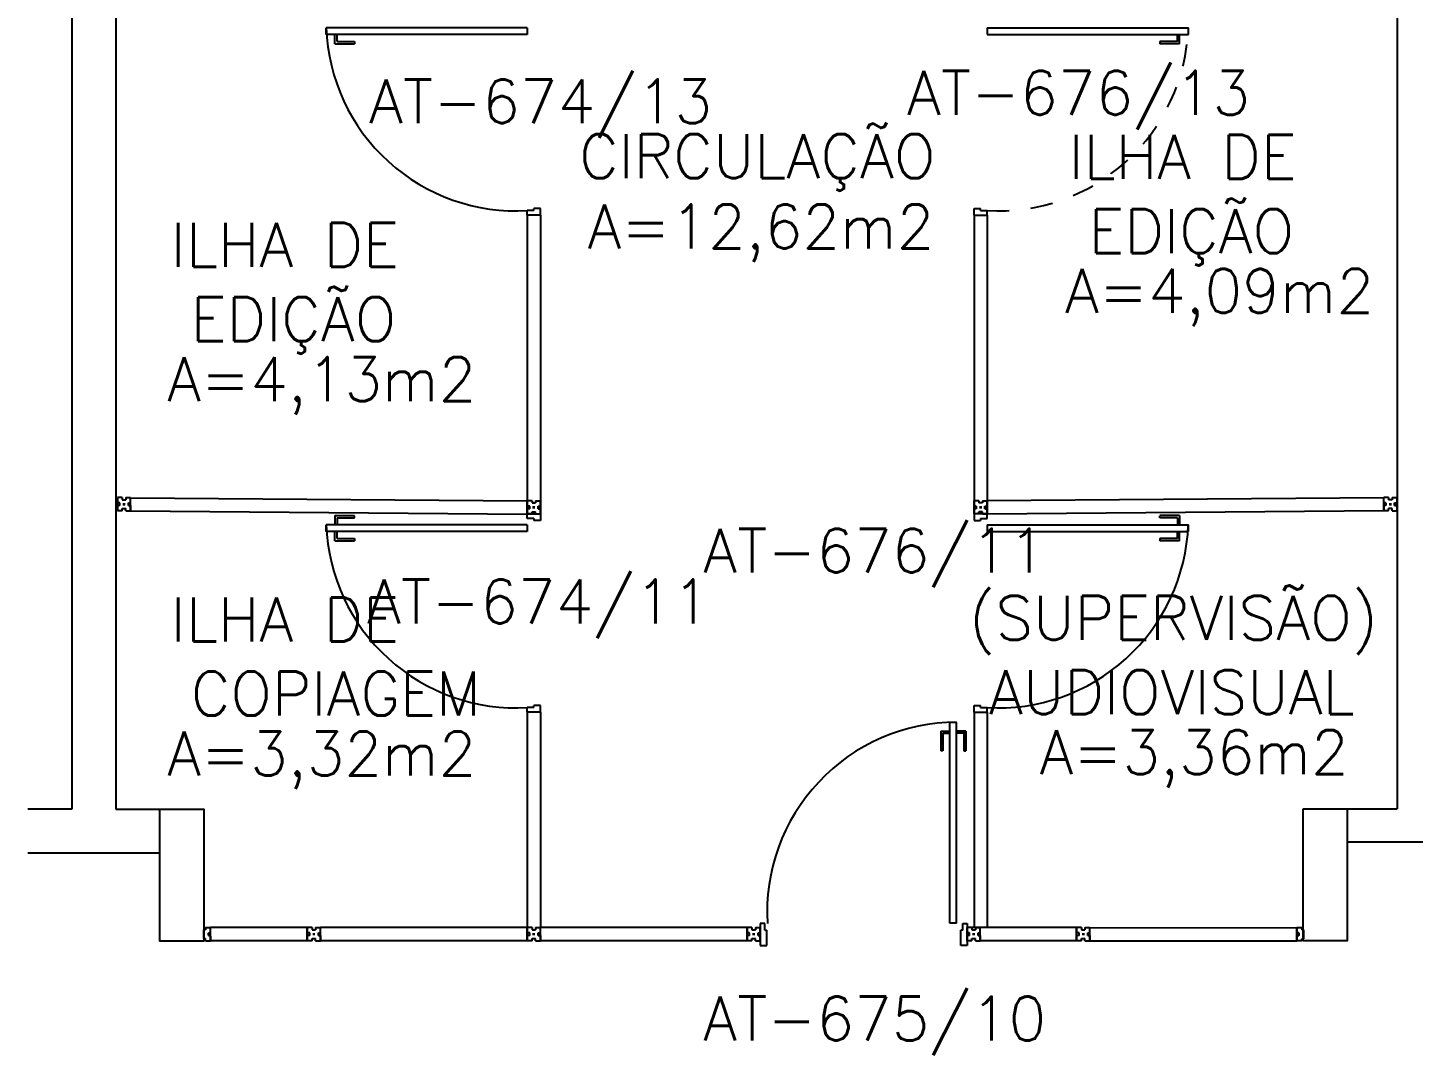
# Model space of a CAD drawing. Extents: x 34 to 586, y 527 to 658.
# Drawn here: x 240.78 to 247.08, y 550.13 to 554.8 of the extents above; entities that cross this region are included whole.
import ezdxf
from ezdxf.enums import TextEntityAlignment as Align

# ---------------------------------------------------------------- set-up
doc = ezdxf.new("R2010")
doc.units = 0
doc.header["$LTSCALE"] = 0.02
doc.header["$MEASUREMENT"] = 0
doc.linetypes.add('HIDDEN', pattern=[0.375, 0.25, -0.125])
for name, color, linetype in [('AR-DIV-EXI', 2, 'CONTINUOUS'), ('AR-EST-CNC', 3, 'CONTINUOUS'), ('AR-EST-CNC-CRT', 3, 'CONTINUOUS'), ('AR-POR-PRJ', 1, 'HIDDEN'), ('AR-REV', 2, 'CONTINUOUS'), ('BI-POR-EXI', 2, 'CONTINUOUS'), ('DIV', 2, 'CONTINUOUS'), ('TEXTO', 2, 'CONTINUOUS'), ('TEXTO-ENDEREÇO', 2, 'CONTINUOUS'), ('ÁREA', 2, 'CONTINUOUS')]:
    doc.layers.add(name, color=color, linetype=linetype)
doc.styles.add('UNB-100', font='simplex.shx', dxfattribs={"height": 0.2})
doc.styles.add('UNB-100-1', font='simplex.shx', dxfattribs={"height": 0.2})

# ---------------------------------------------------------------- blocks, each defined once
blk = doc.blocks.new('PDV2D-TTN')
at = {"layer": 'DIV'}
for p, q in [((0.0299, 0.05), (0.0599, 0.05)), ((0.0299, 0.035), (0.0299, 0.05)), ((0.0299, -0.035), (0.0299, 0.035)), ((0.0599, 0.05), (0.0599, -0.0199)), ((0.9412, 0.05), (0.9412, -0.0199)), ((0.9712, 0.05), (0.9412, 0.05)), ((0.9712, 0.035), (0.9712, 0.05)), ((0.9712, -0.035), (0.9712, 0.035)), ((0.0299, -0.05), (0.0299, -0.0347)), ((0.05, -0.05), (0.0299, -0.05)), ((0.05, -0.0199), (0.0599, -0.0199)), ((0.05, -0.0199), (0.05, -0.05)), ((0.0787, -0.0505), (0.1087, -0.0505)), ((0.0787, -0.0505), (0.0787, -0.9647)), ((0.1087, -0.0505), (0.1087, -0.9647)), ((0.9512, -0.0199), (0.9412, -0.0199)), ((0.9512, -0.0199), (0.9512, -0.05)), ((0.9512, -0.05), (0.9712, -0.05)), ((0.9712, -0.05), (0.9712, -0.0347)), ((0.1087, -0.9647), (0.0787, -0.9647))]:
    blk.add_line(p, q, dxfattribs=at)
at = {"layer": 'DIV', "color": 1}
for p, q in [((0.0362, -0.9247), (0.0362, -0.8347)), ((0.0462, -0.8347), (0.0364, -0.8347)), ((0.0462, -0.9147), (0.0462, -0.8347)), ((0.1409, -0.9147), (0.1409, -0.8347)), ((0.1409, -0.8347), (0.1507, -0.8347)), ((0.1509, -0.9247), (0.1509, -0.8347)), ((0.0362, -0.9147), (0.0787, -0.9147)), ((0.0362, -0.9247), (0.0787, -0.9247)), ((0.1409, -0.9147), (0.1087, -0.9147)), ((0.1509, -0.9247), (0.1087, -0.9247))]:
    blk.add_line(p, q, dxfattribs=at)
blk.add_arc((0.0755, -0.1001), 0.8651, 270.2128, 3.32117, dxfattribs=at)

msp = doc.modelspace()

# ---------------------------------------------------------------- linework, layer by layer
at = {"layer": 'AR-DIV-EXI'}
for p, q in [((243.047, 553.9525), (243.047, 552.5932)), ((243.107, 553.9525), (243.107, 552.5932)), ((245.0788, 553.9525), (245.0788, 552.5932)), ((245.1388, 553.9525), (245.1388, 552.5932)), ((241.2057, 552.6675), (241.1837, 552.6675)), ((241.1837, 552.6675), (241.1837, 552.6435)), ((241.1837, 552.6675), (241.1837, 552.6465)), ((241.1837, 552.6075), (241.1837, 552.6675)), ((241.2057, 552.6675), (241.1837, 552.6675)), ((241.1837, 552.6675), (241.1837, 552.6435)), ((241.1837, 552.6675), (241.1837, 552.6465)), ((241.1837, 552.6075), (241.1837, 552.6675)), ((241.1837, 552.6465), (241.1837, 552.6645)), ((241.1837, 552.6465), (241.1837, 552.6645)), ((241.1952, 552.6435), (241.1837, 552.6435)), ((241.1932, 552.6435), (241.1837, 552.6435)), ((241.1952, 552.6435), (241.1837, 552.6435)), ((241.1932, 552.6435), (241.1837, 552.6435)), ((241.1837, 552.6325), (241.1837, 552.6425)), ((241.1837, 552.6325), (241.1837, 552.6425)), ((241.1932, 552.6435), (241.1932, 552.6315)), ((241.1932, 552.6435), (241.1932, 552.6315)), ((241.1952, 552.6315), (241.1952, 552.6435)), ((241.1952, 552.6315), (241.1952, 552.6435)), ((241.2057, 552.6675), (241.2057, 552.6575)), ((241.2057, 552.6675), (241.2057, 552.6575)), ((241.2057, 552.6575), (241.2217, 552.6575)), ((241.2057, 552.6575), (241.2217, 552.6575)), ((241.2086, 552.6375), (241.2188, 552.6375)), ((241.2188, 552.6375), (241.2086, 552.6375)), ((241.2086, 552.6375), (241.2188, 552.6375)), ((241.2188, 552.6375), (241.2086, 552.6375)), ((241.2086, 552.6375), (241.2188, 552.6375)), ((241.2188, 552.6375), (241.2086, 552.6375)), ((241.2086, 552.6375), (241.2188, 552.6375)), ((241.2188, 552.6375), (241.2086, 552.6375)), ((241.2137, 552.6426), (241.2137, 552.6324)), ((241.2137, 552.6324), (241.2137, 552.6426)), ((241.2137, 552.6426), (241.2137, 552.6324)), ((241.2137, 552.6426), (241.2137, 552.6324)), ((241.2137, 552.6324), (241.2137, 552.6426)), ((241.2137, 552.6426), (241.2137, 552.6324)), ((241.2217, 552.6675), (241.2437, 552.6675)), ((241.2217, 552.6675), (241.2217, 552.6575)), ((241.2217, 552.6675), (241.2437, 552.6675)), ((241.2217, 552.6675), (241.2217, 552.6575)), ((241.2342, 552.6435), (241.2437, 552.6435)), ((241.2342, 552.6435), (241.2342, 552.6315)), ((241.2342, 552.6315), (241.2342, 552.6435)), ((241.2342, 552.6435), (241.2437, 552.6435)), ((241.2342, 552.6435), (241.2437, 552.6435)), ((241.2342, 552.6435), (241.2342, 552.6315)), ((241.2342, 552.6315), (241.2342, 552.6435)), ((241.2342, 552.6435), (241.2437, 552.6435)), ((241.2437, 552.6075), (241.2437, 552.6675)), ((241.2437, 552.6435), (241.2437, 552.6675)), ((241.2437, 552.6075), (241.2437, 552.6675)), ((241.2437, 552.6435), (241.2437, 552.6675)), ((241.2437, 552.667), (243.047, 552.6529)), ((241.2437, 552.667), (243.047, 552.6529)), ((241.2437, 552.6325), (241.2437, 552.6425)), ((241.2437, 552.6325), (241.2437, 552.6425)), ((243.069, 552.6532), (243.047, 552.6532)), ((243.047, 552.6532), (243.047, 552.6292)), ((243.047, 552.6532), (243.047, 552.6322)), ((243.047, 552.5932), (243.047, 552.6532)), ((243.069, 552.6532), (243.047, 552.6532)), ((243.047, 552.6532), (243.047, 552.6292)), ((243.047, 552.6532), (243.047, 552.6322)), ((243.047, 552.5932), (243.047, 552.6532)), ((243.047, 552.6322), (243.047, 552.6502)), ((243.047, 552.6322), (243.047, 552.6502)), ((243.069, 552.6532), (243.069, 552.6432)), ((243.069, 552.6532), (243.069, 552.6432)), ((243.069, 552.6432), (243.085, 552.6432)), ((243.069, 552.6432), (243.085, 552.6432)), ((243.085, 552.6532), (243.107, 552.6532)), ((243.085, 552.6532), (243.085, 552.6432)), ((243.085, 552.6532), (243.107, 552.6532)), ((243.085, 552.6532), (243.085, 552.6432)), ((243.107, 552.5932), (243.107, 552.6532)), ((243.107, 552.6292), (243.107, 552.6532)), ((243.107, 552.5932), (243.107, 552.6532)), ((243.107, 552.6292), (243.107, 552.6532)), ((245.0788, 552.5932), (245.0788, 552.6532)), ((245.1008, 552.6532), (245.0788, 552.6532)), ((245.0788, 552.6292), (245.0788, 552.6532)), ((245.1008, 552.6532), (245.1008, 552.6432)), ((245.1168, 552.6432), (245.1008, 552.6432)), ((245.1168, 552.6532), (245.1388, 552.6532)), ((245.1168, 552.6532), (245.1168, 552.6432)), ((246.9421, 552.667), (245.1388, 552.6529)), ((245.1388, 552.6532), (245.1388, 552.6292)), ((245.1388, 552.6532), (245.1388, 552.6322)), ((245.1388, 552.5932), (245.1388, 552.6532)), ((245.1388, 552.6322), (245.1388, 552.6502)), ((246.9421, 552.6075), (246.9421, 552.6675)), ((246.9641, 552.6675), (246.9421, 552.6675)), ((246.9421, 552.6435), (246.9421, 552.6675)), ((246.9516, 552.6435), (246.9421, 552.6435)), ((246.9516, 552.6435), (246.9421, 552.6435)), ((246.9421, 552.6325), (246.9421, 552.6425)), ((246.9516, 552.6435), (246.9516, 552.6315)), ((246.9516, 552.6315), (246.9516, 552.6435)), ((246.9641, 552.6675), (246.9641, 552.6575)), ((246.9801, 552.6575), (246.9641, 552.6575)), ((246.9772, 552.6375), (246.967, 552.6375)), ((246.967, 552.6375), (246.9772, 552.6375)), ((246.9772, 552.6375), (246.967, 552.6375)), ((246.967, 552.6375), (246.9772, 552.6375)), ((246.9721, 552.6426), (246.9721, 552.6324)), ((246.9721, 552.6324), (246.9721, 552.6426)), ((246.9721, 552.6426), (246.9721, 552.6324)), ((246.9801, 552.6675), (247.0021, 552.6675)), ((246.9801, 552.6675), (246.9801, 552.6575)), ((246.9906, 552.6315), (246.9906, 552.6435)), ((246.9906, 552.6435), (247.0021, 552.6435)), ((246.9926, 552.6435), (247.0021, 552.6435)), ((246.9926, 552.6435), (246.9926, 552.6315)), ((247.0021, 552.6675), (247.0021, 552.6435)), ((247.0021, 552.6675), (247.0021, 552.6465)), ((247.0021, 552.6075), (247.0021, 552.6675)), ((247.0021, 552.6465), (247.0021, 552.6645)), ((247.0021, 552.6325), (247.0021, 552.6425)), ((241.1837, 552.6075), (241.1837, 552.6315)), ((241.1952, 552.6315), (241.1837, 552.6315)), ((241.1932, 552.6315), (241.1837, 552.6315)), ((241.1837, 552.6075), (241.1837, 552.6315)), ((241.1952, 552.6315), (241.1837, 552.6315)), ((241.1932, 552.6315), (241.1837, 552.6315)), ((241.1837, 552.6285), (241.1837, 552.6105)), ((241.1837, 552.6285), (241.1837, 552.6105)), ((241.2057, 552.6075), (241.1837, 552.6075)), ((241.2057, 552.6075), (241.1837, 552.6075)), ((241.2057, 552.6175), (241.2217, 552.6175)), ((241.2057, 552.6075), (241.2057, 552.6175)), ((241.2057, 552.6175), (241.2217, 552.6175)), ((241.2057, 552.6075), (241.2057, 552.6175)), ((241.2217, 552.6075), (241.2217, 552.6175)), ((241.2217, 552.6075), (241.2217, 552.6175)), ((241.2217, 552.6075), (241.2437, 552.6075)), ((241.2217, 552.6075), (241.2437, 552.6075)), ((241.2342, 552.6315), (241.2437, 552.6315)), ((241.2342, 552.6315), (241.2437, 552.6315)), ((241.2342, 552.6315), (241.2437, 552.6315)), ((241.2342, 552.6315), (241.2437, 552.6315)), ((241.2437, 552.6315), (241.2437, 552.6075)), ((241.2437, 552.6315), (241.2437, 552.6075)), ((241.2437, 552.6075), (243.047, 552.5929)), ((241.2437, 552.6075), (243.047, 552.5929)), ((243.0585, 552.6292), (243.047, 552.6292)), ((243.0565, 552.6292), (243.047, 552.6292)), ((243.0585, 552.6292), (243.047, 552.6292)), ((243.0565, 552.6292), (243.047, 552.6292)), ((243.047, 552.6182), (243.047, 552.6282)), ((243.047, 552.6182), (243.047, 552.6282)), ((243.0565, 552.6292), (243.0565, 552.6172)), ((243.0565, 552.6292), (243.0565, 552.6172)), ((243.0585, 552.6172), (243.0585, 552.6292)), ((243.0585, 552.6172), (243.0585, 552.6292)), ((243.0719, 552.6232), (243.0821, 552.6232)), ((243.0821, 552.6232), (243.0719, 552.6232)), ((243.0719, 552.6232), (243.0821, 552.6232)), ((243.0821, 552.6232), (243.0719, 552.6232)), ((243.0719, 552.6232), (243.0821, 552.6232)), ((243.0821, 552.6232), (243.0719, 552.6232)), ((243.0719, 552.6232), (243.0821, 552.6232)), ((243.0821, 552.6232), (243.0719, 552.6232)), ((243.077, 552.6283), (243.077, 552.6181)), ((243.077, 552.6181), (243.077, 552.6283)), ((243.077, 552.6283), (243.077, 552.6181)), ((243.077, 552.6283), (243.077, 552.6181)), ((243.077, 552.6181), (243.077, 552.6283)), ((243.077, 552.6283), (243.077, 552.6181)), ((243.0975, 552.6292), (243.107, 552.6292)), ((243.0975, 552.6292), (243.0975, 552.6172)), ((243.0975, 552.6172), (243.0975, 552.6292)), ((243.0975, 552.6292), (243.107, 552.6292)), ((243.0975, 552.6292), (243.107, 552.6292)), ((243.0975, 552.6292), (243.0975, 552.6172)), ((243.0975, 552.6172), (243.0975, 552.6292)), ((243.0975, 552.6292), (243.107, 552.6292)), ((243.107, 552.6182), (243.107, 552.6282)), ((243.107, 552.6182), (243.107, 552.6282)), ((245.0883, 552.6292), (245.0788, 552.6292)), ((245.0883, 552.6292), (245.0788, 552.6292)), ((245.0788, 552.6182), (245.0788, 552.6282)), ((245.0883, 552.6172), (245.0788, 552.6172)), ((245.0883, 552.6172), (245.0788, 552.6172)), ((245.0788, 552.6172), (245.0788, 552.5932)), ((245.1008, 552.5932), (245.0788, 552.5932)), ((245.0938, 552.5932), (245.0788, 552.5932)), ((245.0883, 552.6292), (245.0883, 552.6172)), ((245.0883, 552.6172), (245.0883, 552.6292)), ((245.1238, 552.5932), (245.0938, 552.5932)), ((245.1168, 552.6032), (245.1008, 552.6032)), ((245.1008, 552.5932), (245.1008, 552.6032)), ((245.1139, 552.6232), (245.1037, 552.6232)), ((245.1037, 552.6232), (245.1139, 552.6232)), ((245.1139, 552.6232), (245.1037, 552.6232)), ((245.1037, 552.6232), (245.1139, 552.6232)), ((245.1088, 552.6283), (245.1088, 552.6181)), ((245.1088, 552.6181), (245.1088, 552.6283)), ((245.1088, 552.6283), (245.1088, 552.6181)), ((245.1168, 552.5932), (245.1168, 552.6032)), ((245.1168, 552.5932), (245.1388, 552.5932)), ((245.1388, 552.5932), (245.1235, 552.5932)), ((245.1273, 552.6172), (245.1273, 552.6292)), ((245.1273, 552.6292), (245.1388, 552.6292)), ((245.1273, 552.6172), (245.1388, 552.6172)), ((245.1293, 552.6292), (245.1388, 552.6292)), ((245.1293, 552.6292), (245.1293, 552.6172)), ((245.1293, 552.6172), (245.1388, 552.6172)), ((245.1388, 552.6182), (245.1388, 552.6282)), ((245.1388, 552.5932), (245.1388, 552.6172)), ((245.1388, 552.6142), (245.1388, 552.5962)), ((246.9421, 552.6075), (245.1388, 552.5929)), ((246.9516, 552.6315), (246.9421, 552.6315)), ((246.9516, 552.6315), (246.9421, 552.6315)), ((246.9421, 552.6315), (246.9421, 552.6075)), ((246.9641, 552.6075), (246.9421, 552.6075)), ((246.9801, 552.6175), (246.9641, 552.6175)), ((246.9641, 552.6075), (246.9641, 552.6175)), ((246.9801, 552.6075), (246.9801, 552.6175)), ((246.9801, 552.6075), (247.0021, 552.6075)), ((246.9906, 552.6315), (247.0021, 552.6315)), ((246.9926, 552.6315), (247.0021, 552.6315)), ((247.0021, 552.6075), (247.0021, 552.6315)), ((247.0021, 552.6285), (247.0021, 552.6105)), ((243.047, 551.6927), (243.047, 550.7127)), ((243.047, 551.6927), (243.047, 550.7127)), ((243.107, 551.6927), (243.107, 550.7127)), ((243.107, 551.6927), (243.107, 550.7127)), ((245.0788, 551.6927), (245.0788, 550.7127)), ((245.1388, 551.6927), (245.1388, 550.7127)), ((241.585, 550.7027), (241.577, 550.7027)), ((241.577, 550.6836), (241.577, 550.7027)), ((241.585, 550.7027), (241.577, 550.7027)), ((241.577, 550.6836), (241.577, 550.7027)), ((241.577, 550.6776), (241.577, 550.6878)), ((241.577, 550.6878), (241.577, 550.6776)), ((241.577, 550.6776), (241.577, 550.6878)), ((241.577, 550.6878), (241.577, 550.6776)), ((241.577, 550.6627), (241.577, 550.6836)), ((241.577, 550.6627), (241.577, 550.6836)), ((241.585, 550.7127), (241.607, 550.7127)), ((241.585, 550.7127), (241.585, 550.7027)), ((241.585, 550.7127), (241.607, 550.7127)), ((241.585, 550.7127), (241.585, 550.7027)), ((241.5975, 550.6887), (241.607, 550.6887)), ((241.5975, 550.6887), (241.5975, 550.6767)), ((241.5975, 550.6887), (241.607, 550.6887)), ((241.5975, 550.6887), (241.5975, 550.6767)), ((241.5975, 550.6887), (241.607, 550.6887)), ((241.5975, 550.6887), (241.5975, 550.6767)), ((241.5975, 550.6887), (241.607, 550.6887)), ((241.5975, 550.6887), (241.5975, 550.6767)), ((241.5975, 550.6787), (241.5975, 550.6867)), ((241.5975, 550.6787), (241.5975, 550.6867)), ((241.5995, 550.6887), (241.604, 550.6887)), ((241.5995, 550.6887), (241.604, 550.6887)), ((241.607, 550.6527), (241.607, 550.7127)), ((241.607, 550.6527), (241.607, 550.7127)), ((242.047, 550.7127), (241.607, 550.7127)), ((241.607, 550.6527), (241.607, 550.7127)), ((241.607, 550.6527), (241.607, 550.7127)), ((242.047, 550.7127), (241.607, 550.7127)), ((241.607, 550.6917), (241.607, 550.7097)), ((241.607, 550.6917), (241.607, 550.7097)), ((241.607, 550.6777), (241.607, 550.6877)), ((241.607, 550.6777), (241.607, 550.6877)), ((241.607, 550.6777), (241.607, 550.6877)), ((241.607, 550.6777), (241.607, 550.6877)), ((242.069, 550.7127), (242.047, 550.7127)), ((242.047, 550.7127), (242.047, 550.6887)), ((242.047, 550.6527), (242.047, 550.7127)), ((242.047, 550.7127), (242.047, 550.6917)), ((242.069, 550.7127), (242.047, 550.7127)), ((242.047, 550.7127), (242.047, 550.6887)), ((242.047, 550.6527), (242.047, 550.7127)), ((242.047, 550.7127), (242.047, 550.6917)), ((242.047, 550.6917), (242.047, 550.7097)), ((242.047, 550.6917), (242.047, 550.7097)), ((242.0585, 550.6887), (242.047, 550.6887)), ((242.0565, 550.6887), (242.047, 550.6887)), ((242.0585, 550.6887), (242.047, 550.6887)), ((242.0565, 550.6887), (242.047, 550.6887)), ((242.047, 550.6777), (242.047, 550.6877)), ((242.047, 550.6777), (242.047, 550.6877)), ((242.0565, 550.6887), (242.0565, 550.6767)), ((242.0565, 550.6887), (242.0565, 550.6767)), ((242.0585, 550.6767), (242.0585, 550.6887)), ((242.0585, 550.6767), (242.0585, 550.6887)), ((242.069, 550.7127), (242.069, 550.7027)), ((242.069, 550.7127), (242.069, 550.7027)), ((242.069, 550.7027), (242.085, 550.7027)), ((242.069, 550.7027), (242.085, 550.7027)), ((242.077, 550.6878), (242.077, 550.6776)), ((242.077, 550.6776), (242.077, 550.6878)), ((242.077, 550.6878), (242.077, 550.6776)), ((242.077, 550.6878), (242.077, 550.6776)), ((242.077, 550.6776), (242.077, 550.6878)), ((242.077, 550.6878), (242.077, 550.6776)), ((242.085, 550.7127), (242.107, 550.7127)), ((242.085, 550.7127), (242.085, 550.7027)), ((242.085, 550.7127), (242.107, 550.7127)), ((242.085, 550.7127), (242.085, 550.7027)), ((242.0975, 550.6887), (242.107, 550.6887)), ((242.0975, 550.6887), (242.0975, 550.6767)), ((242.0975, 550.6767), (242.0975, 550.6887)), ((242.0975, 550.6887), (242.107, 550.6887)), ((242.0975, 550.6887), (242.107, 550.6887)), ((242.0975, 550.6887), (242.0975, 550.6767)), ((242.0975, 550.6767), (242.0975, 550.6887)), ((242.0975, 550.6887), (242.107, 550.6887)), ((242.107, 550.6527), (242.107, 550.7127)), ((242.107, 550.6887), (242.107, 550.7127)), ((243.047, 550.7127), (242.107, 550.7127)), ((242.107, 550.6527), (242.107, 550.7127)), ((242.107, 550.6887), (242.107, 550.7127)), ((243.047, 550.7127), (242.107, 550.7127)), ((242.107, 550.6777), (242.107, 550.6877)), ((242.107, 550.6777), (242.107, 550.6877)), ((243.069, 550.7127), (243.047, 550.7127)), ((243.047, 550.7127), (243.047, 550.6887)), ((243.047, 550.7127), (243.047, 550.6917)), ((243.047, 550.6527), (243.047, 550.7127)), ((243.069, 550.7127), (243.047, 550.7127)), ((243.047, 550.7127), (243.047, 550.6887)), ((243.047, 550.7127), (243.047, 550.6917)), ((243.047, 550.6527), (243.047, 550.7127)), ((243.047, 550.6917), (243.047, 550.7097)), ((243.047, 550.6917), (243.047, 550.7097)), ((243.0585, 550.6887), (243.047, 550.6887)), ((243.0565, 550.6887), (243.047, 550.6887)), ((243.0585, 550.6887), (243.047, 550.6887)), ((243.0565, 550.6887), (243.047, 550.6887)), ((243.047, 550.6777), (243.047, 550.6877)), ((243.047, 550.6777), (243.047, 550.6877)), ((243.0565, 550.6887), (243.0565, 550.6767)), ((243.0565, 550.6887), (243.0565, 550.6767)), ((243.0585, 550.6767), (243.0585, 550.6887)), ((243.0585, 550.6767), (243.0585, 550.6887)), ((243.069, 550.7127), (243.069, 550.7027)), ((243.069, 550.7127), (243.069, 550.7027)), ((243.069, 550.7027), (243.085, 550.7027)), ((243.069, 550.7027), (243.085, 550.7027)), ((243.077, 550.6878), (243.077, 550.6776)), ((243.077, 550.6776), (243.077, 550.6878)), ((243.077, 550.6878), (243.077, 550.6776)), ((243.077, 550.6878), (243.077, 550.6776)), ((243.077, 550.6776), (243.077, 550.6878)), ((243.077, 550.6878), (243.077, 550.6776)), ((243.085, 550.7127), (243.107, 550.7127)), ((243.085, 550.7127), (243.085, 550.7027)), ((243.085, 550.7127), (243.107, 550.7127)), ((243.085, 550.7127), (243.085, 550.7027)), ((243.0975, 550.6887), (243.107, 550.6887)), ((243.0975, 550.6887), (243.0975, 550.6767)), ((243.0975, 550.6767), (243.0975, 550.6887)), ((243.0975, 550.6887), (243.107, 550.6887)), ((243.0975, 550.6887), (243.107, 550.6887)), ((243.0975, 550.6887), (243.0975, 550.6767)), ((243.0975, 550.6767), (243.0975, 550.6887)), ((243.0975, 550.6887), (243.107, 550.6887)), ((244.047, 550.7127), (243.107, 550.7127)), ((243.107, 550.6527), (243.107, 550.7127)), ((243.107, 550.6887), (243.107, 550.7127)), ((244.047, 550.7127), (243.107, 550.7127)), ((243.107, 550.6527), (243.107, 550.7127)), ((243.107, 550.6887), (243.107, 550.7127)), ((243.107, 550.6777), (243.107, 550.6877)), ((243.107, 550.6777), (243.107, 550.6877)), ((244.069, 550.7127), (244.047, 550.7127)), ((244.047, 550.7127), (244.047, 550.6887)), ((244.047, 550.7127), (244.047, 550.6917)), ((244.047, 550.6527), (244.047, 550.7127)), ((244.069, 550.7127), (244.047, 550.7127)), ((244.047, 550.7127), (244.047, 550.6887)), ((244.047, 550.7127), (244.047, 550.6917)), ((244.047, 550.6527), (244.047, 550.7127)), ((244.047, 550.6917), (244.047, 550.7097)), ((244.047, 550.6917), (244.047, 550.7097)), ((244.0585, 550.6887), (244.047, 550.6887)), ((244.0565, 550.6887), (244.047, 550.6887)), ((244.0585, 550.6887), (244.047, 550.6887)), ((244.0565, 550.6887), (244.047, 550.6887)), ((244.047, 550.6777), (244.047, 550.6877)), ((244.047, 550.6777), (244.047, 550.6877)), ((244.0565, 550.6887), (244.0565, 550.6767)), ((244.0565, 550.6887), (244.0565, 550.6767)), ((244.0585, 550.6767), (244.0585, 550.6887)), ((244.0585, 550.6767), (244.0585, 550.6887)), ((244.069, 550.7127), (244.069, 550.7027)), ((244.069, 550.7127), (244.069, 550.7027)), ((244.069, 550.7027), (244.085, 550.7027)), ((244.069, 550.7027), (244.085, 550.7027)), ((244.077, 550.6878), (244.077, 550.6776)), ((244.077, 550.6776), (244.077, 550.6878)), ((244.077, 550.6878), (244.077, 550.6776)), ((244.077, 550.6878), (244.077, 550.6776)), ((244.077, 550.6776), (244.077, 550.6878)), ((244.077, 550.6878), (244.077, 550.6776)), ((244.085, 550.7127), (244.107, 550.7127)), ((244.085, 550.7127), (244.085, 550.7027)), ((244.085, 550.7127), (244.107, 550.7127)), ((244.085, 550.7127), (244.085, 550.7027)), ((244.0975, 550.6887), (244.107, 550.6887)), ((244.0975, 550.6887), (244.0975, 550.6767)), ((244.0975, 550.6767), (244.0975, 550.6887)), ((244.0975, 550.6887), (244.107, 550.6887)), ((244.0975, 550.6887), (244.107, 550.6887)), ((244.0975, 550.6887), (244.0975, 550.6767)), ((244.0975, 550.6767), (244.0975, 550.6887)), ((244.0975, 550.6887), (244.107, 550.6887)), ((244.107, 550.6527), (244.107, 550.7127)), ((244.107, 550.6887), (244.107, 550.7127)), ((244.107, 550.6527), (244.107, 550.7127)), ((244.107, 550.6887), (244.107, 550.7127)), ((244.107, 550.6777), (244.107, 550.6877)), ((244.107, 550.6777), (244.107, 550.6877)), ((245.069, 550.7127), (245.047, 550.7127)), ((245.047, 550.7127), (245.047, 550.6887)), ((245.047, 550.7127), (245.047, 550.6917)), ((245.047, 550.6527), (245.047, 550.7127)), ((245.047, 550.6917), (245.047, 550.7097)), ((245.0585, 550.6887), (245.047, 550.6887)), ((245.0565, 550.6887), (245.047, 550.6887)), ((245.047, 550.6777), (245.047, 550.6877)), ((245.0565, 550.6887), (245.0565, 550.6767)), ((245.0585, 550.6767), (245.0585, 550.6887)), ((245.069, 550.7127), (245.069, 550.7027)), ((245.5453, 550.7127), (245.069, 550.7127)), ((245.069, 550.7027), (245.085, 550.7027)), ((245.077, 550.6878), (245.077, 550.6776)), ((245.077, 550.6776), (245.077, 550.6878)), ((245.077, 550.6878), (245.077, 550.6776)), ((245.085, 550.7127), (245.107, 550.7127)), ((245.085, 550.7127), (245.085, 550.7027)), ((245.0975, 550.6887), (245.107, 550.6887)), ((245.0975, 550.6887), (245.0975, 550.6767)), ((245.0975, 550.6767), (245.0975, 550.6887)), ((245.0975, 550.6887), (245.107, 550.6887)), ((245.107, 550.6527), (245.107, 550.7127)), ((245.107, 550.6887), (245.107, 550.7127)), ((245.107, 550.6777), (245.107, 550.6877)), ((245.5453, 550.7127), (245.5453, 550.6917)), ((245.5453, 550.6527), (245.5453, 550.7127)), ((245.5673, 550.7127), (245.5453, 550.7127)), ((245.5453, 550.7127), (245.5453, 550.6887)), ((245.5453, 550.6917), (245.5453, 550.7097)), ((245.5548, 550.6887), (245.5453, 550.6887)), ((245.5568, 550.6887), (245.5453, 550.6887)), ((245.5453, 550.6777), (245.5453, 550.6877)), ((245.5548, 550.6887), (245.5548, 550.6767)), ((245.5568, 550.6767), (245.5568, 550.6887)), ((245.5673, 550.7127), (245.5673, 550.7027)), ((245.5673, 550.7027), (245.5833, 550.7027)), ((245.5753, 550.6878), (245.5753, 550.6776)), ((245.5753, 550.6878), (245.5753, 550.6776)), ((245.5753, 550.6776), (245.5753, 550.6878)), ((245.5833, 550.7127), (245.6053, 550.7127)), ((245.5833, 550.7127), (245.5833, 550.7027)), ((245.5958, 550.6887), (245.6053, 550.6887)), ((245.5958, 550.6887), (245.5958, 550.6767)), ((245.5958, 550.6767), (245.5958, 550.6887)), ((245.5958, 550.6887), (245.6053, 550.6887)), ((245.6053, 550.7127), (246.5467, 550.7116)), ((245.6053, 550.6527), (245.6053, 550.7127)), ((245.6053, 550.6887), (245.6053, 550.7127)), ((245.6053, 550.6777), (245.6053, 550.6877)), ((246.5467, 550.6527), (246.5467, 550.7127)), ((246.5467, 550.7127), (246.5467, 550.6917)), ((246.5467, 550.7116), (246.5467, 550.6516)), ((246.5687, 550.7116), (246.5467, 550.7116)), ((246.5467, 550.6917), (246.5467, 550.7097)), ((246.5467, 550.6906), (246.5467, 550.7086)), ((246.5562, 550.6887), (246.5467, 550.6887)), ((246.5467, 550.6777), (246.5467, 550.6877)), ((246.5562, 550.6876), (246.5467, 550.6876)), ((246.5467, 550.6866), (246.5467, 550.6766)), ((246.5542, 550.6876), (246.5497, 550.6876)), ((246.5562, 550.6887), (246.5562, 550.6767)), ((246.5562, 550.6756), (246.5562, 550.6876)), ((246.5562, 550.6856), (246.5562, 550.6776)), ((246.5687, 550.7116), (246.5687, 550.7016)), ((246.5767, 550.7016), (246.5687, 550.7016)), ((246.5767, 550.7016), (246.5767, 550.6808)), ((246.5767, 550.6878), (246.5767, 550.6776)), ((246.5767, 550.6867), (246.5767, 550.6765)), ((241.5719, 550.6827), (241.5821, 550.6827)), ((241.5719, 550.6827), (241.5821, 550.6827)), ((241.5821, 550.6827), (241.5719, 550.6827)), ((241.5719, 550.6827), (241.5821, 550.6827)), ((241.5719, 550.6827), (241.5821, 550.6827)), ((241.5821, 550.6827), (241.5719, 550.6827)), ((241.577, 550.6627), (241.585, 550.6627)), ((241.577, 550.6627), (241.585, 550.6627)), ((241.585, 550.6527), (241.585, 550.6627)), ((241.585, 550.6527), (241.585, 550.6627)), ((241.585, 550.6527), (241.607, 550.6527)), ((241.585, 550.6527), (241.607, 550.6527)), ((241.5975, 550.6767), (241.607, 550.6767)), ((241.5975, 550.6767), (241.607, 550.6767)), ((241.5975, 550.6767), (241.607, 550.6767)), ((241.5975, 550.6767), (241.607, 550.6767)), ((241.5995, 550.6767), (241.604, 550.6767)), ((241.5995, 550.6767), (241.604, 550.6767)), ((241.607, 550.6737), (241.607, 550.6557)), ((241.607, 550.6737), (241.607, 550.6557)), ((242.047, 550.6527), (241.607, 550.6527)), ((242.047, 550.6527), (241.607, 550.6527)), ((242.047, 550.6527), (242.047, 550.6767)), ((242.0585, 550.6767), (242.047, 550.6767)), ((242.0565, 550.6767), (242.047, 550.6767)), ((242.047, 550.6527), (242.047, 550.6767)), ((242.0585, 550.6767), (242.047, 550.6767)), ((242.0565, 550.6767), (242.047, 550.6767)), ((242.047, 550.6737), (242.047, 550.6557)), ((242.047, 550.6737), (242.047, 550.6557)), ((242.069, 550.6527), (242.047, 550.6527)), ((242.069, 550.6527), (242.047, 550.6527)), ((242.069, 550.6627), (242.085, 550.6627)), ((242.069, 550.6527), (242.069, 550.6627)), ((242.069, 550.6627), (242.085, 550.6627)), ((242.069, 550.6527), (242.069, 550.6627)), ((242.0719, 550.6827), (242.0821, 550.6827)), ((242.0821, 550.6827), (242.0719, 550.6827)), ((242.0719, 550.6827), (242.0821, 550.6827)), ((242.0821, 550.6827), (242.0719, 550.6827)), ((242.0719, 550.6827), (242.0821, 550.6827)), ((242.0821, 550.6827), (242.0719, 550.6827)), ((242.0719, 550.6827), (242.0821, 550.6827)), ((242.0821, 550.6827), (242.0719, 550.6827)), ((242.085, 550.6527), (242.085, 550.6627)), ((242.085, 550.6527), (242.085, 550.6627)), ((242.085, 550.6527), (242.107, 550.6527)), ((242.085, 550.6527), (242.107, 550.6527)), ((242.0975, 550.6767), (242.107, 550.6767)), ((242.0975, 550.6767), (242.107, 550.6767)), ((242.0975, 550.6767), (242.107, 550.6767)), ((242.0975, 550.6767), (242.107, 550.6767)), ((242.107, 550.6767), (242.107, 550.6527)), ((242.107, 550.6767), (242.107, 550.6527)), ((243.047, 550.6527), (242.107, 550.6527)), ((243.047, 550.6527), (242.107, 550.6527)), ((243.047, 550.6527), (243.047, 550.6767)), ((243.0585, 550.6767), (243.047, 550.6767)), ((243.0565, 550.6767), (243.047, 550.6767)), ((243.047, 550.6527), (243.047, 550.6767)), ((243.0585, 550.6767), (243.047, 550.6767)), ((243.0565, 550.6767), (243.047, 550.6767)), ((243.047, 550.6737), (243.047, 550.6557)), ((243.047, 550.6737), (243.047, 550.6557)), ((243.069, 550.6527), (243.047, 550.6527)), ((243.069, 550.6527), (243.047, 550.6527)), ((243.069, 550.6627), (243.085, 550.6627)), ((243.069, 550.6527), (243.069, 550.6627)), ((243.069, 550.6627), (243.085, 550.6627)), ((243.069, 550.6527), (243.069, 550.6627)), ((243.0719, 550.6827), (243.0821, 550.6827)), ((243.0821, 550.6827), (243.0719, 550.6827)), ((243.0719, 550.6827), (243.0821, 550.6827)), ((243.0821, 550.6827), (243.0719, 550.6827)), ((243.0719, 550.6827), (243.0821, 550.6827)), ((243.0821, 550.6827), (243.0719, 550.6827)), ((243.0719, 550.6827), (243.0821, 550.6827)), ((243.0821, 550.6827), (243.0719, 550.6827)), ((243.085, 550.6527), (243.085, 550.6627)), ((243.085, 550.6527), (243.085, 550.6627)), ((243.085, 550.6527), (243.107, 550.6527)), ((243.085, 550.6527), (243.107, 550.6527)), ((243.0975, 550.6767), (243.107, 550.6767)), ((243.0975, 550.6767), (243.107, 550.6767)), ((243.0975, 550.6767), (243.107, 550.6767)), ((243.0975, 550.6767), (243.107, 550.6767)), ((243.107, 550.6767), (243.107, 550.6527)), ((243.107, 550.6767), (243.107, 550.6527)), ((244.047, 550.6527), (243.107, 550.6527)), ((244.047, 550.6527), (243.107, 550.6527)), ((244.047, 550.6527), (244.047, 550.6767)), ((244.0585, 550.6767), (244.047, 550.6767)), ((244.0565, 550.6767), (244.047, 550.6767)), ((244.047, 550.6527), (244.047, 550.6767)), ((244.0585, 550.6767), (244.047, 550.6767)), ((244.0565, 550.6767), (244.047, 550.6767)), ((244.047, 550.6737), (244.047, 550.6557)), ((244.047, 550.6737), (244.047, 550.6557)), ((244.069, 550.6527), (244.047, 550.6527)), ((244.069, 550.6527), (244.047, 550.6527)), ((244.069, 550.6627), (244.085, 550.6627)), ((244.069, 550.6527), (244.069, 550.6627)), ((244.069, 550.6627), (244.085, 550.6627)), ((244.069, 550.6527), (244.069, 550.6627)), ((244.0719, 550.6827), (244.0821, 550.6827)), ((244.0821, 550.6827), (244.0719, 550.6827)), ((244.0719, 550.6827), (244.0821, 550.6827)), ((244.0821, 550.6827), (244.0719, 550.6827)), ((244.0719, 550.6827), (244.0821, 550.6827)), ((244.0821, 550.6827), (244.0719, 550.6827)), ((244.0719, 550.6827), (244.0821, 550.6827)), ((244.0821, 550.6827), (244.0719, 550.6827)), ((244.085, 550.6527), (244.085, 550.6627)), ((244.085, 550.6527), (244.085, 550.6627)), ((244.085, 550.6527), (244.107, 550.6527)), ((244.085, 550.6527), (244.107, 550.6527)), ((244.0975, 550.6767), (244.107, 550.6767)), ((244.0975, 550.6767), (244.107, 550.6767)), ((244.0975, 550.6767), (244.107, 550.6767)), ((244.0975, 550.6767), (244.107, 550.6767)), ((244.107, 550.6767), (244.107, 550.6527)), ((244.107, 550.6767), (244.107, 550.6527)), ((245.047, 550.6527), (245.047, 550.6767)), ((245.0585, 550.6767), (245.047, 550.6767)), ((245.0565, 550.6767), (245.047, 550.6767)), ((245.047, 550.6737), (245.047, 550.6557)), ((245.069, 550.6527), (245.047, 550.6527)), ((245.069, 550.6627), (245.085, 550.6627)), ((245.069, 550.6527), (245.069, 550.6627)), ((245.0719, 550.6827), (245.0821, 550.6827)), ((245.0821, 550.6827), (245.0719, 550.6827)), ((245.0719, 550.6827), (245.0821, 550.6827)), ((245.0821, 550.6827), (245.0719, 550.6827)), ((245.085, 550.6527), (245.085, 550.6627)), ((245.085, 550.6527), (245.107, 550.6527)), ((245.0975, 550.6767), (245.107, 550.6767)), ((245.0975, 550.6767), (245.107, 550.6767)), ((245.107, 550.6767), (245.107, 550.6527)), ((245.5453, 550.6527), (245.107, 550.6527)), ((245.5548, 550.6767), (245.5453, 550.6767)), ((245.5453, 550.6527), (245.5453, 550.6767)), ((245.5568, 550.6767), (245.5453, 550.6767)), ((245.5453, 550.6737), (245.5453, 550.6557)), ((245.5673, 550.6527), (245.5453, 550.6527)), ((245.5673, 550.6627), (245.5833, 550.6627)), ((245.5673, 550.6527), (245.5673, 550.6627)), ((245.5804, 550.6827), (245.5702, 550.6827)), ((245.5702, 550.6827), (245.5804, 550.6827)), ((245.5804, 550.6827), (245.5702, 550.6827)), ((245.5702, 550.6827), (245.5804, 550.6827)), ((245.5833, 550.6527), (245.5833, 550.6627)), ((245.5833, 550.6527), (245.6053, 550.6527)), ((245.5958, 550.6767), (245.6053, 550.6767)), ((245.5958, 550.6767), (245.6053, 550.6767)), ((245.6053, 550.6767), (245.6053, 550.6527)), ((245.6053, 550.6527), (246.5467, 550.6516)), ((246.5562, 550.6767), (246.5467, 550.6767)), ((246.5562, 550.6756), (246.5467, 550.6756)), ((246.5467, 550.6737), (246.5467, 550.6557)), ((246.5467, 550.6726), (246.5467, 550.6546)), ((246.5687, 550.6516), (246.5467, 550.6516)), ((246.5542, 550.6756), (246.5497, 550.6756)), ((246.5687, 550.6616), (246.5767, 550.6616)), ((246.5687, 550.6516), (246.5687, 550.6616)), ((246.5818, 550.6827), (246.5716, 550.6827)), ((246.5818, 550.6816), (246.5716, 550.6816)), ((246.5767, 550.6808), (246.5767, 550.6616))]:
    msp.add_line(p, q, dxfattribs=at)
at = {"layer": 'AR-EST-CNC'}
msp.add_lwpolyline([(246.5761, 551.253), (246.7761, 551.253), (246.7761, 550.653), (246.5761, 550.653)], close=True, dxfattribs=at)
at = {"layer": 'AR-EST-CNC-CRT'}
msp.add_lwpolyline([(241.3761, 551.2512), (241.5761, 551.2512), (241.5761, 550.6512), (241.3761, 550.6512)], close=True, dxfattribs=at)
at = {"layer": 'AR-POR-PRJ', "linetype": 'Continuous'}
for p, q in [((245.9233, 554.7409), (245.9233, 554.731)), ((246.0033, 554.7409), (245.9233, 554.7409)), ((246.0133, 554.7309), (245.9233, 554.7309)), ((246.0033, 554.7409), (246.0033, 554.7709)), ((246.0133, 554.7309), (246.0133, 554.7709)), ((242.1725, 552.5857), (242.2625, 552.5857)), ((242.1725, 552.5857), (242.1725, 552.5456)), ((242.1725, 552.5857), (242.2625, 552.5857)), ((242.1725, 552.5857), (242.1725, 552.5456)), ((242.1825, 552.5757), (242.2625, 552.5757)), ((242.1825, 552.5757), (242.1825, 552.5456)), ((242.1825, 552.5757), (242.2625, 552.5757)), ((242.1825, 552.5757), (242.1825, 552.5456)), ((242.2625, 552.5757), (242.2625, 552.5855)), ((242.2625, 552.5757), (242.2625, 552.5855)), ((246.0133, 552.5857), (245.9233, 552.5857)), ((245.9233, 552.5757), (245.9233, 552.5855)), ((246.0033, 552.5757), (245.9233, 552.5757)), ((246.0033, 552.5757), (246.0033, 552.5456)), ((246.0133, 552.5857), (246.0133, 552.5456)), ((242.1725, 552.471), (242.1725, 552.5111)), ((242.1725, 552.471), (242.1725, 552.5111)), ((242.1825, 552.481), (242.1825, 552.5111)), ((242.1825, 552.481), (242.1825, 552.5111)), ((246.0033, 552.481), (246.0033, 552.5111)), ((246.0133, 552.471), (246.0133, 552.5111)), ((242.1725, 552.471), (242.2625, 552.471)), ((242.1725, 552.471), (242.2625, 552.471)), ((242.1825, 552.481), (242.2625, 552.481)), ((242.1825, 552.481), (242.2625, 552.481)), ((242.2625, 552.481), (242.2625, 552.4712)), ((242.2625, 552.481), (242.2625, 552.4712)), ((245.9233, 552.481), (245.9233, 552.4712)), ((246.0033, 552.481), (245.9233, 552.481)), ((246.0133, 552.471), (245.9233, 552.471))]:
    msp.add_line(p, q, dxfattribs=at)
at = {"layer": 'AR-POR-PRJ'}
msp.add_arc((245.1885, 554.8362), 0.8651, 266.67855, 357.80045, dxfattribs=at)
at = {"layer": 'AR-POR-PRJ', "linetype": 'Continuous'}
for centre, start, end in [((242.9973, 552.5764), 182.19955, 273.32145), ((245.1885, 552.5764), 266.67855, 357.80045)]:
    msp.add_arc(centre, 0.8651, start, end, dxfattribs=at)
at = {"layer": 'AR-REV'}
for p, q in [((240.9761, 559.443), (240.9761, 551.2512)), ((241.1761, 559.443), (241.1761, 551.2512)), ((247.0021, 559.443), (247.0021, 551.253)), ((240.9761, 551.2512), (240.7761, 551.2512)), ((241.1761, 551.2512), (241.3761, 551.2512)), ((246.7761, 551.253), (247.0021, 551.253)), ((246.7761, 551.103), (247.3761, 551.103)), ((241.3761, 551.0512), (240.7761, 551.0512))]:
    msp.add_line(p, q, dxfattribs=at)
at = {"layer": 'BI-POR-EXI'}
for p, q in [((242.1325, 554.773), (242.1325, 554.803)), ((243.0467, 554.803), (242.1325, 554.803)), ((243.0467, 554.803), (243.0467, 554.773)), ((245.139, 554.803), (246.0533, 554.803)), ((245.139, 554.803), (245.139, 554.773)), ((246.0533, 554.773), (246.0533, 554.803)), ((243.0467, 554.773), (242.1325, 554.773)), ((245.139, 554.773), (246.0533, 554.773)), ((243.047, 553.9523), (243.047, 553.9725)), ((243.0775, 553.9726), (243.0474, 553.9726)), ((243.0775, 553.9726), (243.0775, 553.9825)), ((243.107, 553.9825), (243.0775, 553.9825)), ((243.107, 553.9525), (243.107, 553.9825)), ((243.107, 553.9525), (243.107, 553.9825)), ((245.0788, 553.9525), (245.0788, 553.9825)), ((245.0788, 553.9825), (245.1082, 553.9825)), ((245.0788, 553.9525), (245.0788, 553.9825)), ((245.1082, 553.9726), (245.1082, 553.9825)), ((245.1082, 553.9726), (245.1383, 553.9726)), ((245.1388, 553.9523), (245.1388, 553.9725)), ((243.107, 553.9525), (243.047, 553.9525)), ((245.0788, 553.9525), (245.1388, 553.9525)), ((243.047, 552.5932), (243.047, 552.6172)), ((243.0585, 552.6172), (243.047, 552.6172)), ((243.0565, 552.6172), (243.047, 552.6172)), ((243.047, 552.5932), (243.047, 552.6172)), ((243.0585, 552.6172), (243.047, 552.6172)), ((243.0565, 552.6172), (243.047, 552.6172)), ((243.047, 552.6142), (243.047, 552.5962)), ((243.047, 552.6142), (243.047, 552.5962)), ((243.047, 552.5732), (243.047, 552.5932)), ((243.047, 552.5932), (243.0622, 552.5932)), ((243.069, 552.5932), (243.047, 552.5932)), ((243.047, 552.5732), (243.047, 552.5932)), ((243.047, 552.5932), (243.0622, 552.5932)), ((243.069, 552.5932), (243.047, 552.5932)), ((243.077, 552.5732), (243.047, 552.5732)), ((243.077, 552.5732), (243.047, 552.5732)), ((243.062, 552.5932), (243.092, 552.5932)), ((243.062, 552.5932), (243.092, 552.5932)), ((243.069, 552.6032), (243.085, 552.6032)), ((243.069, 552.5932), (243.069, 552.6032)), ((243.069, 552.6032), (243.085, 552.6032)), ((243.069, 552.5932), (243.069, 552.6032)), ((243.077, 552.5732), (243.077, 552.5632)), ((243.077, 552.5732), (243.077, 552.5632)), ((243.085, 552.5932), (243.085, 552.6032)), ((243.085, 552.5932), (243.085, 552.6032)), ((243.085, 552.5932), (243.107, 552.5932)), ((243.085, 552.5932), (243.107, 552.5932)), ((243.092, 552.5932), (243.107, 552.5932)), ((243.092, 552.5932), (243.107, 552.5932)), ((243.0975, 552.6172), (243.107, 552.6172)), ((243.0975, 552.6172), (243.107, 552.6172)), ((243.0975, 552.6172), (243.107, 552.6172)), ((243.0975, 552.6172), (243.107, 552.6172)), ((243.107, 552.6172), (243.107, 552.5932)), ((243.107, 552.6172), (243.107, 552.5932)), ((243.107, 552.5932), (243.107, 552.5632)), ((243.107, 552.5932), (243.107, 552.5632)), ((245.0788, 552.5932), (245.0788, 552.5632)), ((245.1087, 552.5732), (245.1388, 552.5732)), ((245.1087, 552.5732), (245.1087, 552.5632)), ((245.1388, 552.5732), (245.1388, 552.5932)), ((242.1325, 552.5132), (242.1325, 552.5432)), ((243.0467, 552.5432), (242.1325, 552.5432)), ((242.1325, 552.5132), (242.1325, 552.5432)), ((243.0467, 552.5432), (242.1325, 552.5432)), ((243.0467, 552.5132), (242.1325, 552.5132)), ((243.0467, 552.5132), (242.1325, 552.5132)), ((243.0467, 552.5432), (243.0467, 552.5132)), ((243.0467, 552.5432), (243.0467, 552.5132)), ((243.107, 552.5632), (243.077, 552.5632)), ((243.107, 552.5632), (243.077, 552.5632)), ((245.0788, 552.5632), (245.1087, 552.5632)), ((245.139, 552.5432), (245.139, 552.5132)), ((245.139, 552.5432), (246.0533, 552.5432)), ((245.139, 552.5132), (246.0533, 552.5132)), ((246.0533, 552.5132), (246.0533, 552.5432)), ((243.047, 551.6925), (243.047, 551.7127)), ((243.047, 551.6925), (243.047, 551.7127)), ((243.107, 551.6927), (243.047, 551.6927)), ((243.107, 551.6927), (243.047, 551.6927)), ((243.0775, 551.7127), (243.0474, 551.7127)), ((243.0775, 551.7127), (243.0474, 551.7127)), ((243.0775, 551.7127), (243.0775, 551.7227)), ((243.107, 551.7227), (243.0775, 551.7227)), ((243.0775, 551.7127), (243.0775, 551.7227)), ((243.107, 551.7227), (243.0775, 551.7227)), ((243.107, 551.6927), (243.107, 551.7227)), ((243.107, 551.6927), (243.107, 551.7227)), ((243.107, 551.6927), (243.107, 551.7227)), ((243.107, 551.6927), (243.107, 551.7227)), ((245.0788, 551.6927), (245.0788, 551.7227)), ((245.0788, 551.7227), (245.1082, 551.7227)), ((245.0788, 551.6927), (245.0788, 551.7227)), ((245.0788, 551.6927), (245.1388, 551.6927)), ((245.1082, 551.7127), (245.1082, 551.7227)), ((245.1082, 551.7127), (245.1383, 551.7127)), ((245.1388, 551.6925), (245.1388, 551.7127))]:
    msp.add_line(p, q, dxfattribs=at)
at = {"layer": 'BI-POR-EXI', "color": 1}
for p, q in [((242.1725, 554.7309), (242.1725, 554.7709)), ((242.1725, 554.7309), (242.2625, 554.7309)), ((242.1825, 554.7409), (242.1825, 554.7709)), ((242.1825, 554.7409), (242.2625, 554.7409)), ((242.2625, 554.7409), (242.2625, 554.731))]:
    msp.add_line(p, q, dxfattribs=at)
msp.add_arc((242.9973, 554.8362), 0.8651, 182.19955, 273.32145, dxfattribs=at)

# ---------------------------------------------------------------- block references
at = {"layer": 'BI-POR-EXI', "rotation": 180.0000000000489}
msp.add_blockref('PDV2D-TTN', (245.0782, 550.6816), dxfattribs=at)

# ---------------------------------------------------------------- texts
at = {"layer": 'TEXTO', "style": 'UNB-100'}
for s, p in [('CIRCULAÇÃO', (243.283, 554.1204)), ('ILHA DE', (245.5089, 554.1177)), ('EDIÇÃO', (245.5998, 553.7798)), ('ILHA DE', (241.4265, 553.717)), ('EDIÇÃO', (241.5174, 553.3791)), ('(SUPERVISÃO)', (245.056, 552.0206)), ('ILHA DE', (241.4265, 552.0141)), ('AUDIOVISUAL', (245.1469, 551.6827)), ('COPIAGEM', (241.5174, 551.6763))]:
    msp.add_text(s, height=0.2, dxfattribs=at).set_placement(p)
at = {"layer": 'TEXTO-ENDEREÇO', "style": 'UNB-100-1'}
for s, p in [('AT-674/13', (242.3282, 554.3695)), ('AT-676/13', (244.7741, 554.4084)), ('AT-676/11', (243.8474, 552.3264)), ('AT-674/11', (242.3189, 552.0953)), ('AT-675/10', (243.8474, 550.1985))]:
    msp.add_text(s, height=0.2, rotation=360, dxfattribs=at).set_placement(p)
at = {"layer": 'ÁREA', "style": 'UNB-100'}
for s, p in [('A=12,62m2', (244.1098, 553.8006)), ('A=4,09m2', (246.1955, 553.5074)), ('A=4,13m2', (242.1131, 553.1067)), ('A=3,32m2', (242.1131, 551.4038)), ('A=3,36m2', (246.0794, 551.4103))]:
    msp.add_text(s, height=0.2, dxfattribs=at).set_placement(p, align=Align.CENTER)

doc.saveas('drawing.dxf')
